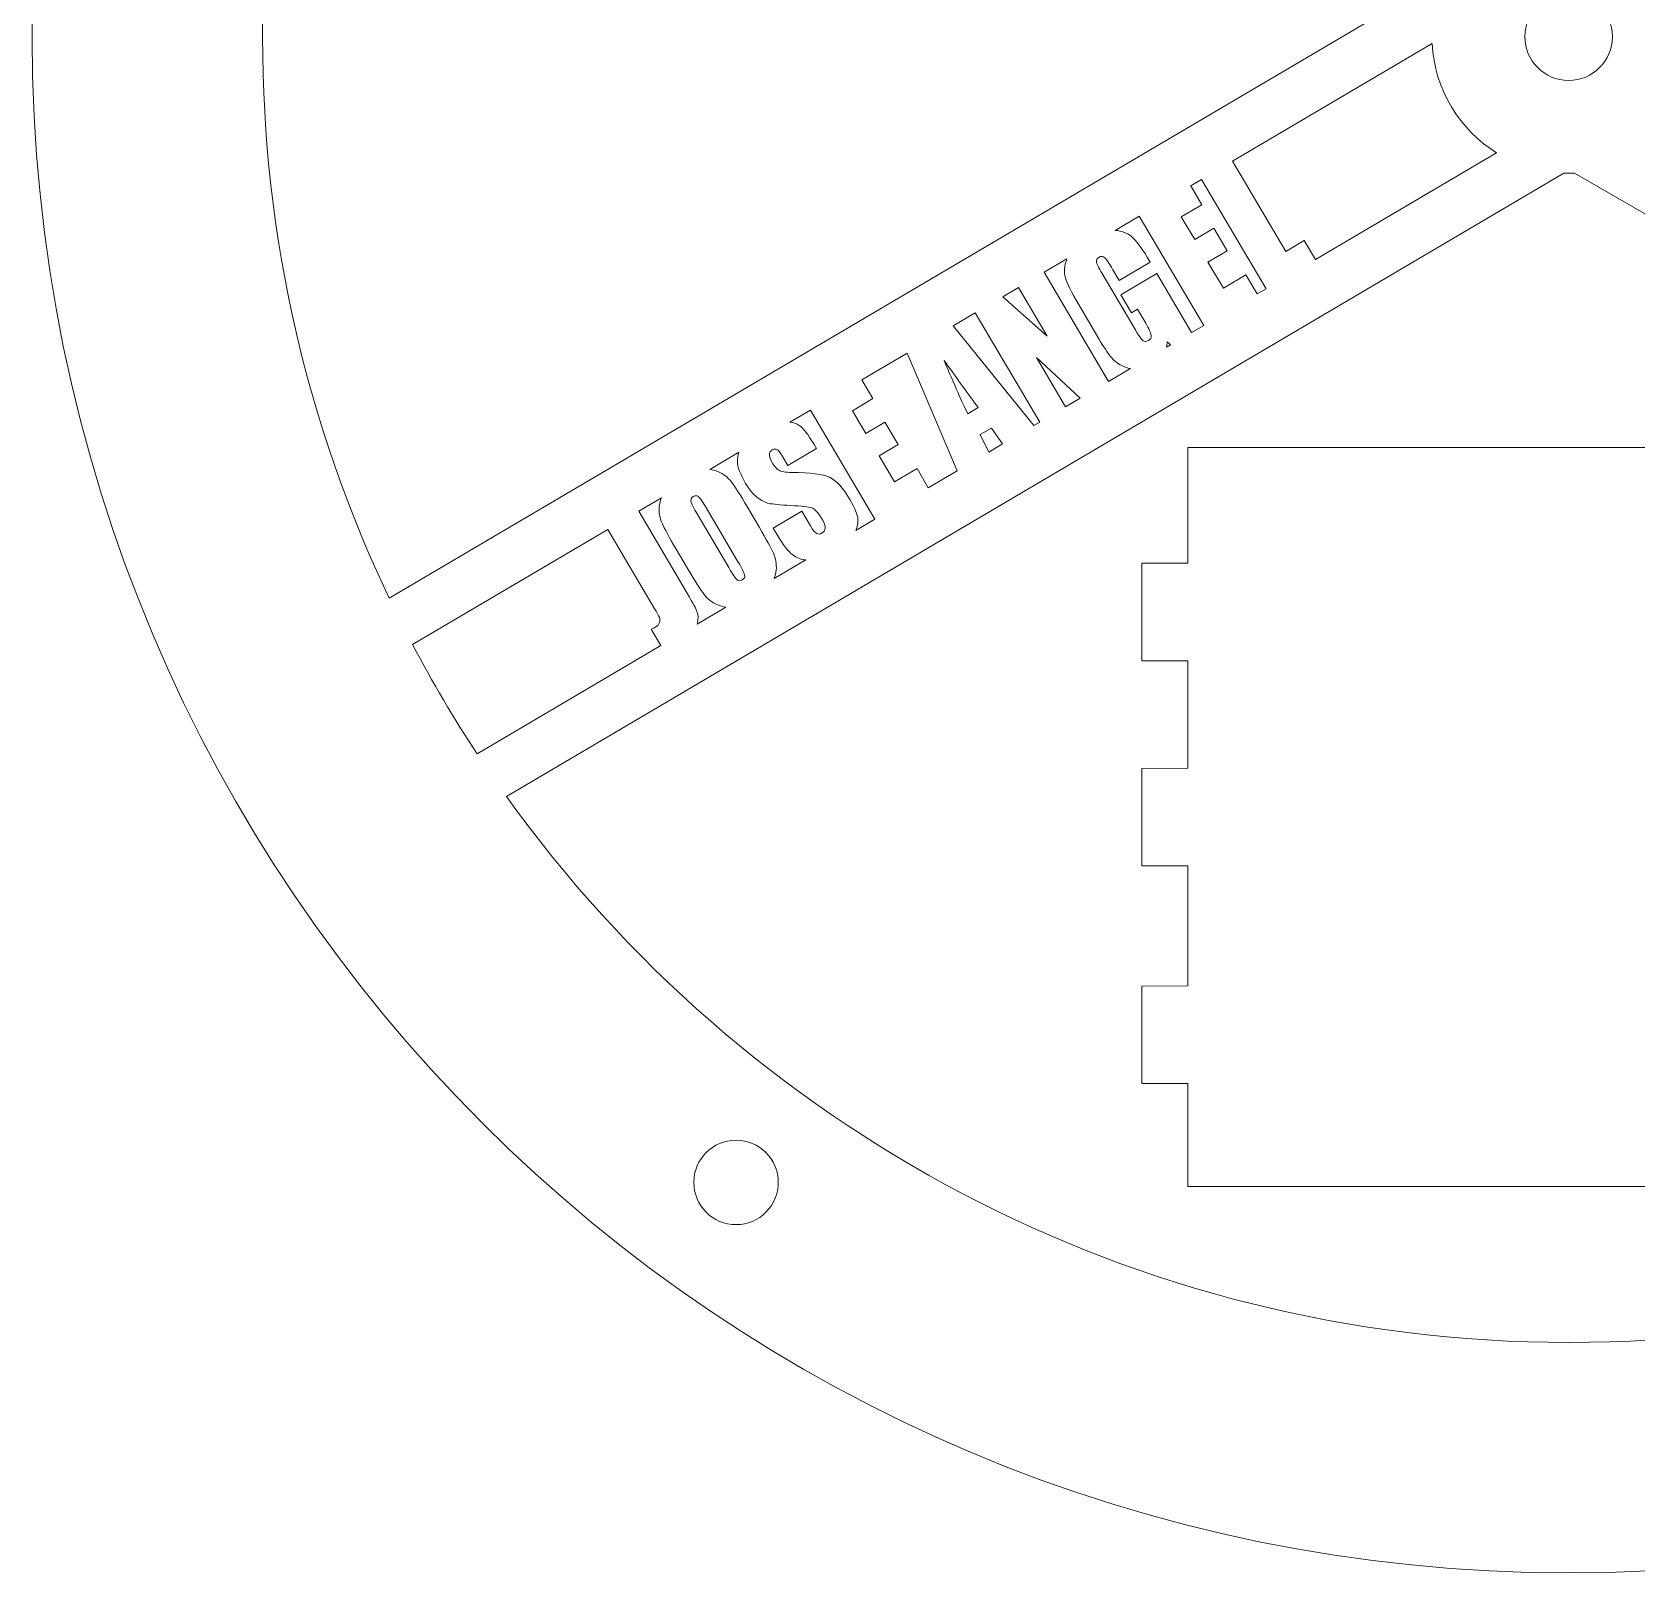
# Model space of a CAD drawing. Header units: millimetres. Extents: x -535 to 505, y -208 to 234.
# Drawn here: x -534.5 to -430.1, y -206.8 to -106.5 of the extents above; entities that cross this region are included whole.
import ezdxf

# ---------------------------------------------------------------- set-up
doc = ezdxf.new("R2010")
doc.units = ezdxf.units.MM
doc.header["$MEASUREMENT"] = 0
doc.layers.add('Capa 1', color=7, linetype='Continuous')

msp = doc.modelspace()

# ---------------------------------------------------------------- linework, layer by layer
at = {"layer": 'Capa 1', "color": 250, "lineweight": 20}
for points, knots in [([(-434.5034, -6.7857), (-379.2749, -6.7857), (-334.5034, -51.5572), (-334.5034, -106.7857), (-334.5034, -106.7857), (-334.5034, -162.0142), (-379.2749, -206.7857), (-434.5034, -206.7857), (-434.5034, -206.7857), (-489.7319, -206.7857), (-534.5034, -162.0142), (-534.5034, -106.7857), (-534.5034, -106.7857), (-534.5034, -51.5572), (-489.7319, -6.7857), (-434.5034, -6.7857)], [0, 0, 0, 0, 0.2, 0.2, 0.2, 0.2, 0.4, 0.4, 0.4, 0.4, 0.6, 0.6, 0.6, 0.6, 1, 1, 1, 1]), ([(-511.263, -143.3336), (-516.5457, -132.2629), (-519.5034, -119.8699), (-519.5034, -106.7857), (-519.5034, -106.7857), (-519.5034, -62.3694), (-485.4339, -25.9166), (-442.0034, -22.1188), (-442.0034, -22.1188), (-442.0034, -22.1188), (-442.0034, -102.0061), (-442.0034, -102.0061), (-442.0034, -102.0061), (-442.1576, -102.2475), (-442.3004, -102.497), (-442.4311, -102.7535), (-442.4311, -102.7535), (-442.4311, -102.7535), (-511.263, -143.3336), (-511.263, -143.3336)], [0, 0, 0, 0, 0.16666667, 0.16666667, 0.16666667, 0.16666667, 0.33333333, 0.33333333, 0.33333333, 0.33333333, 0.5, 0.5, 0.5, 0.5, 0.66666667, 0.66666667, 0.66666667, 0.66666667, 1, 1, 1, 1]), ([(-434.5034, -103.9356), (-432.9294, -103.9356), (-431.6534, -105.2116), (-431.6534, -106.7856), (-431.6534, -106.7856), (-431.6534, -108.3596), (-432.9294, -109.6356), (-434.5034, -109.6356), (-434.5034, -109.6356), (-436.0774, -109.6356), (-437.3534, -108.3596), (-437.3534, -106.7856), (-437.3534, -106.7856), (-437.3534, -105.2116), (-436.0774, -103.9356), (-434.5034, -103.9356)], [0, 0, 0, 0, 0.2, 0.2, 0.2, 0.2, 0.4, 0.4, 0.4, 0.4, 0.6, 0.6, 0.6, 0.6, 1, 1, 1, 1]), ([(-439.1934, -114.3417), (-441.598, -112.846), (-443.2366, -110.2349), (-443.3849, -107.2314), (-443.3849, -107.2314), (-443.3849, -107.2314), (-456.379, -114.8922), (-456.379, -114.8922), (-456.379, -114.8922), (-456.379, -114.8922), (-452.9189, -120.7612), (-452.9189, -120.7612), (-452.9189, -120.7612), (-452.9189, -120.7612), (-451.7082, -120.0475), (-451.7082, -120.0475), (-451.7082, -120.0475), (-451.7082, -120.0475), (-450.9765, -121.2885), (-450.9765, -121.2885), (-450.9765, -121.2885), (-450.9765, -121.2885), (-439.1934, -114.3417), (-439.1934, -114.3417)], [0, 0, 0, 0, 0.14285714, 0.14285714, 0.14285714, 0.14285714, 0.28571429, 0.28571429, 0.28571429, 0.28571429, 0.42857143, 0.42857143, 0.42857143, 0.42857143, 0.57142857, 0.57142857, 0.57142857, 0.57142857, 0.71428571, 0.71428571, 0.71428571, 0.71428571, 1, 1, 1, 1]), ([(-364.9258, -155.6164), (-380.3046, -177.4899), (-405.7333, -191.7857), (-434.5034, -191.7857), (-434.5034, -191.7857), (-462.9957, -191.7857), (-488.2111, -177.7649), (-503.6336, -156.2485), (-503.6336, -156.2485), (-503.6336, -156.2485), (-434.8092, -115.6726), (-434.8092, -115.6726), (-434.8092, -115.6726), (-434.7076, -115.6761), (-434.6057, -115.6784), (-434.5033, -115.6784), (-434.5033, -115.6784), (-434.3734, -115.6784), (-434.2444, -115.675), (-434.1159, -115.6695), (-434.1159, -115.6695), (-434.1159, -115.6695), (-364.9258, -155.6164), (-364.9258, -155.6164)], [0, 0, 0, 0, 0.14285714, 0.14285714, 0.14285714, 0.14285714, 0.28571429, 0.28571429, 0.28571429, 0.28571429, 0.42857143, 0.42857143, 0.42857143, 0.42857143, 0.57142857, 0.57142857, 0.57142857, 0.57142857, 0.71428571, 0.71428571, 0.71428571, 0.71428571, 1, 1, 1, 1]), ([(-458.3902, -116.0779), (-458.3902, -116.0779), (-459.0981, -116.4952), (-459.0981, -116.4952), (-459.0981, -116.4952), (-459.0981, -116.4952), (-458.3721, -117.7267), (-458.3721, -117.7267), (-458.3721, -117.7267), (-458.3721, -117.7267), (-459.7096, -118.5153), (-459.7096, -118.5153), (-459.7096, -118.5153), (-459.7096, -118.5153), (-458.8405, -119.9896), (-458.8405, -119.9896), (-458.8405, -119.9896), (-458.8405, -119.9896), (-457.5908, -119.2528), (-457.5908, -119.2528), (-457.5908, -119.2528), (-457.5908, -119.2528), (-456.7274, -120.7172), (-456.7274, -120.7172), (-456.7274, -120.7172), (-456.7274, -120.7172), (-457.9771, -121.454), (-457.9771, -121.454), (-457.9771, -121.454), (-457.9771, -121.454), (-456.9755, -123.1528), (-456.9755, -123.1528), (-456.9755, -123.1528), (-456.9755, -123.1528), (-455.5013, -122.2837), (-455.5013, -122.2837), (-455.5013, -122.2837), (-455.5013, -122.2837), (-454.7696, -123.5248), (-454.7696, -123.5248), (-454.7696, -123.5248), (-454.7696, -123.5248), (-454.1984, -123.188), (-454.1984, -123.188), (-454.1984, -123.188), (-454.1984, -123.188), (-458.3902, -116.0779), (-458.3902, -116.0779)], [0, 0, 0, 0, 0.07692308, 0.07692308, 0.07692308, 0.07692308, 0.15384615, 0.15384615, 0.15384615, 0.15384615, 0.23076923, 0.23076923, 0.23076923, 0.23076923, 0.30769231, 0.30769231, 0.30769231, 0.30769231, 0.38461538, 0.38461538, 0.38461538, 0.38461538, 0.46153846, 0.46153846, 0.46153846, 0.46153846, 0.53846154, 0.53846154, 0.53846154, 0.53846154, 0.61538462, 0.61538462, 0.61538462, 0.61538462, 0.69230769, 0.69230769, 0.69230769, 0.69230769, 0.76923077, 0.76923077, 0.76923077, 0.76923077, 0.84615385, 0.84615385, 0.84615385, 0.84615385, 1, 1, 1, 1]), ([(-462.4469, -118.4695), (-462.4469, -118.4695), (-464.0103, -119.3912), (-464.0103, -119.3912), (-464.0103, -119.3912), (-463.5803, -119.433), (-463.2301, -119.5658), (-462.961, -119.7919), (-462.961, -119.7919), (-462.6471, -120.0563), (-462.3046, -120.5035), (-461.9305, -121.138), (-461.9305, -121.138), (-461.9305, -121.138), (-461.7338, -121.4716), (-461.7338, -121.4716), (-461.7338, -121.4716), (-461.7338, -121.4716), (-463.7451, -122.6574), (-463.7451, -122.6574), (-463.7451, -122.6574), (-463.7451, -122.6574), (-464.1586, -121.956), (-464.1586, -121.956), (-464.1586, -121.956), (-464.4194, -121.5135), (-464.6005, -121.2474), (-464.7031, -121.1588), (-464.7031, -121.1588), (-464.8068, -121.0686), (-464.9289, -121.066), (-465.0688, -121.1485), (-465.0688, -121.1485), (-465.1892, -121.2195), (-465.2443, -121.3156), (-465.2317, -121.4375), (-465.2317, -121.4375), (-465.22, -121.5578), (-465.0963, -121.816), (-464.8641, -122.2098), (-464.8641, -122.2098), (-464.8641, -122.2098), (-462.6807, -125.9133), (-462.6807, -125.9133), (-462.6807, -125.9133), (-462.4773, -126.2583), (-462.3209, -126.4752), (-462.2126, -126.5584), (-462.2126, -126.5584), (-462.1045, -126.6414), (-461.9856, -126.646), (-461.8554, -126.5693), (-461.8554, -126.5693), (-461.7123, -126.4849), (-461.6527, -126.3664), (-461.6736, -126.212), (-461.6736, -126.212), (-461.696, -126.0586), (-461.8129, -125.8008), (-462.0249, -125.4411), (-462.0249, -125.4411), (-462.0249, -125.4411), (-462.564, -124.5267), (-462.564, -124.5267), (-462.564, -124.5267), (-462.564, -124.5267), (-462.9545, -124.7569), (-462.9545, -124.7569), (-462.9545, -124.7569), (-462.9545, -124.7569), (-463.6453, -123.5853), (-463.6453, -123.5853), (-463.6453, -123.5853), (-463.6453, -123.5853), (-461.3021, -122.2039), (-461.3021, -122.2039), (-461.3021, -122.2039), (-461.3021, -122.2039), (-459.0393, -126.042), (-459.0393, -126.042), (-459.0393, -126.042), (-459.0393, -126.042), (-458.255, -125.5796), (-458.255, -125.5796), (-458.255, -125.5796), (-458.255, -125.5796), (-462.4469, -118.4695), (-462.4469, -118.4695)], [0, 0, 0, 0, 0.04347826, 0.04347826, 0.04347826, 0.04347826, 0.08695652, 0.08695652, 0.08695652, 0.08695652, 0.13043478, 0.13043478, 0.13043478, 0.13043478, 0.17391304, 0.17391304, 0.17391304, 0.17391304, 0.2173913, 0.2173913, 0.2173913, 0.2173913, 0.26086957, 0.26086957, 0.26086957, 0.26086957, 0.30434783, 0.30434783, 0.30434783, 0.30434783, 0.34782609, 0.34782609, 0.34782609, 0.34782609, 0.39130435, 0.39130435, 0.39130435, 0.39130435, 0.43478261, 0.43478261, 0.43478261, 0.43478261, 0.47826087, 0.47826087, 0.47826087, 0.47826087, 0.52173913, 0.52173913, 0.52173913, 0.52173913, 0.56521739, 0.56521739, 0.56521739, 0.56521739, 0.60869565, 0.60869565, 0.60869565, 0.60869565, 0.65217391, 0.65217391, 0.65217391, 0.65217391, 0.69565217, 0.69565217, 0.69565217, 0.69565217, 0.73913043, 0.73913043, 0.73913043, 0.73913043, 0.7826087, 0.7826087, 0.7826087, 0.7826087, 0.82608696, 0.82608696, 0.82608696, 0.82608696, 0.86956522, 0.86956522, 0.86956522, 0.86956522, 0.91304348, 0.91304348, 0.91304348, 0.91304348, 1, 1, 1, 1]), ([(-467.1525, -121.2438), (-467.1525, -121.2438), (-468.6351, -122.1178), (-468.6351, -122.1178), (-468.6351, -122.1178), (-468.6351, -122.1178), (-464.4433, -129.2279), (-464.4433, -129.2279), (-464.4433, -129.2279), (-464.4433, -129.2279), (-463.0114, -128.3838), (-463.0114, -128.3838), (-463.0114, -128.3838), (-463.2179, -128.3502), (-463.4078, -128.2887), (-463.5811, -128.1984), (-463.5811, -128.1984), (-463.876, -128.0477), (-464.1201, -127.8495), (-464.3155, -127.6073), (-464.3155, -127.6073), (-464.5094, -127.3641), (-464.7639, -126.977), (-465.0766, -126.4465), (-465.0766, -126.4465), (-465.0766, -126.4465), (-466.4293, -124.1521), (-466.4293, -124.1521), (-466.4293, -124.1521), (-466.8638, -123.415), (-467.1404, -122.8567), (-467.2573, -122.476), (-467.2573, -122.476), (-467.3682, -122.117), (-467.3329, -121.7067), (-467.1525, -121.2438)], [0, 0, 0, 0, 0.1, 0.1, 0.1, 0.1, 0.2, 0.2, 0.2, 0.2, 0.3, 0.3, 0.3, 0.3, 0.4, 0.4, 0.4, 0.4, 0.5, 0.5, 0.5, 0.5, 0.6, 0.6, 0.6, 0.6, 0.7, 0.7, 0.7, 0.7, 0.8, 0.8, 0.8, 0.8, 1, 1, 1, 1]), ([(-470.3144, -123.1078), (-470.3144, -123.1078), (-471.3367, -123.7106), (-471.3367, -123.7106), (-471.3367, -123.7106), (-471.3367, -123.7106), (-468.4477, -126.274), (-468.4477, -126.274), (-468.4477, -126.274), (-468.4477, -126.274), (-470.3144, -123.1078), (-470.3144, -123.1078)], [0, 0, 0, 0, 0.25, 0.25, 0.25, 0.25, 0.5, 0.5, 0.5, 0.5, 1, 1, 1, 1]), ([(-473.1164, -124.7598), (-473.1164, -124.7598), (-474.5639, -125.6132), (-474.5639, -125.6132), (-474.5639, -125.6132), (-474.5639, -125.6132), (-469.3144, -132.0997), (-469.3144, -132.0997), (-469.3144, -132.0997), (-469.3144, -132.0997), (-468.9246, -131.8699), (-468.9246, -131.8699), (-468.9246, -131.8699), (-468.9246, -131.8699), (-473.1164, -124.7598), (-473.1164, -124.7598)], [0, 0, 0, 0, 0.2, 0.2, 0.2, 0.2, 0.4, 0.4, 0.4, 0.4, 0.6, 0.6, 0.6, 0.6, 1, 1, 1, 1]), ([(-477.5558, -127.377), (-477.5558, -127.377), (-480.504, -129.1152), (-480.504, -129.1152), (-480.504, -129.1152), (-480.504, -129.1152), (-479.778, -130.3467), (-479.778, -130.3467), (-479.778, -130.3467), (-479.778, -130.3467), (-481.1155, -131.1353), (-481.1155, -131.1353), (-481.1155, -131.1353), (-481.1155, -131.1353), (-480.2464, -132.6095), (-480.2464, -132.6095), (-480.2464, -132.6095), (-480.2464, -132.6095), (-478.9967, -131.8728), (-478.9967, -131.8728), (-478.9967, -131.8728), (-478.9967, -131.8728), (-478.1333, -133.3372), (-478.1333, -133.3372), (-478.1333, -133.3372), (-478.1333, -133.3372), (-479.383, -134.074), (-479.383, -134.074), (-479.383, -134.074), (-479.383, -134.074), (-478.3815, -135.7728), (-478.3815, -135.7728), (-478.3815, -135.7728), (-478.3815, -135.7728), (-476.9072, -134.9037), (-476.9072, -134.9037), (-476.9072, -134.9037), (-476.9072, -134.9037), (-476.1755, -136.1447), (-476.1755, -136.1447), (-476.1755, -136.1447), (-476.1755, -136.1447), (-474.3018, -135.0401), (-474.3018, -135.0401), (-474.3018, -135.0401), (-474.3018, -135.0401), (-477.5558, -127.377), (-477.5558, -127.377)], [0, 0, 0, 0, 0.07692308, 0.07692308, 0.07692308, 0.07692308, 0.15384615, 0.15384615, 0.15384615, 0.15384615, 0.23076923, 0.23076923, 0.23076923, 0.23076923, 0.30769231, 0.30769231, 0.30769231, 0.30769231, 0.38461538, 0.38461538, 0.38461538, 0.38461538, 0.46153846, 0.46153846, 0.46153846, 0.46153846, 0.53846154, 0.53846154, 0.53846154, 0.53846154, 0.61538462, 0.61538462, 0.61538462, 0.61538462, 0.69230769, 0.69230769, 0.69230769, 0.69230769, 0.76923077, 0.76923077, 0.76923077, 0.76923077, 0.84615385, 0.84615385, 0.84615385, 0.84615385, 1, 1, 1, 1]), ([(-460.6647, -127.0003), (-460.6647, -127.0003), (-460.4048, -126.847), (-460.4048, -126.847), (-460.4048, -126.847), (-460.4048, -126.847), (-460.6376, -126.6451), (-460.6376, -126.6451), (-460.6376, -126.6451), (-460.6359, -126.7693), (-460.645, -126.8877), (-460.6647, -127.0003)], [0, 0, 0, 0, 0.25, 0.25, 0.25, 0.25, 0.5, 0.5, 0.5, 0.5, 1, 1, 1, 1]), ([(-472.9296, -130.9272), (-473.5418, -130.1084), (-474.2816, -129.0842), (-475.1516, -127.8538), (-475.1516, -127.8538), (-474.4753, -129.4549), (-473.9616, -130.6124), (-473.6115, -131.3292), (-473.6115, -131.3292), (-473.6115, -131.3292), (-472.9296, -130.9272), (-472.9296, -130.9272)], [0, 0, 0, 0, 0.25, 0.25, 0.25, 0.25, 0.5, 0.5, 0.5, 0.5, 1, 1, 1, 1]), ([(-467.2453, -130.8799), (-467.2453, -130.8799), (-466.2904, -130.3169), (-466.2904, -130.3169), (-466.2904, -130.3169), (-466.2904, -130.3169), (-469.1378, -127.6699), (-469.1378, -127.6699), (-469.1378, -127.6699), (-469.1378, -127.6699), (-467.2453, -130.8799), (-467.2453, -130.8799)], [0, 0, 0, 0, 0.25, 0.25, 0.25, 0.25, 0.5, 0.5, 0.5, 0.5, 1, 1, 1, 1]), ([(-483.8528, -131.0895), (-483.8528, -131.0895), (-485.1926, -131.8794), (-485.1926, -131.8794), (-485.1926, -131.8794), (-484.9532, -131.9056), (-484.7508, -131.9759), (-484.5847, -132.0907), (-484.5847, -132.0907), (-484.3153, -132.2761), (-483.999, -132.6752), (-483.6374, -133.2886), (-483.6374, -133.2886), (-483.6374, -133.2886), (-483.457, -133.5945), (-483.457, -133.5945), (-483.457, -133.5945), (-483.457, -133.5945), (-485.3218, -134.6939), (-485.3218, -134.6939), (-485.3218, -134.6939), (-485.3218, -134.6939), (-485.6585, -134.1227), (-485.6585, -134.1227), (-485.6585, -134.1227), (-485.8158, -133.8559), (-485.9409, -133.6994), (-486.0313, -133.654), (-486.0313, -133.654), (-486.1217, -133.6086), (-486.2209, -133.6189), (-486.3315, -133.6841), (-486.3315, -133.6841), (-486.452, -133.7551), (-486.5143, -133.8577), (-486.5177, -133.9934), (-486.5177, -133.9934), (-486.5218, -134.1275), (-486.4655, -134.2937), (-486.3475, -134.4939), (-486.3475, -134.4939), (-486.1959, -134.7509), (-486.046, -134.9235), (-485.8992, -135.0124), (-485.8992, -135.0124), (-485.7551, -135.1007), (-485.4733, -135.1473), (-485.0532, -135.1495), (-485.0532, -135.1495), (-483.8494, -135.1568), (-483.0299, -135.2637), (-482.5984, -135.4674), (-482.5984, -135.4674), (-482.1652, -135.6704), (-481.7264, -136.1506), (-481.2812, -136.9057), (-481.2812, -136.9057), (-480.957, -137.4556), (-480.7831, -137.8992), (-480.7573, -138.237), (-480.7573, -138.237), (-480.7412, -138.4543), (-480.785, -138.6832), (-480.89, -138.9242), (-480.89, -138.9242), (-480.89, -138.9242), (-479.661, -138.1996), (-479.661, -138.1996), (-479.661, -138.1996), (-479.661, -138.1996), (-483.8528, -131.0895), (-483.8528, -131.0895)], [0, 0, 0, 0, 0.05263158, 0.05263158, 0.05263158, 0.05263158, 0.10526316, 0.10526316, 0.10526316, 0.10526316, 0.15789474, 0.15789474, 0.15789474, 0.15789474, 0.21052632, 0.21052632, 0.21052632, 0.21052632, 0.26315789, 0.26315789, 0.26315789, 0.26315789, 0.31578947, 0.31578947, 0.31578947, 0.31578947, 0.36842105, 0.36842105, 0.36842105, 0.36842105, 0.42105263, 0.42105263, 0.42105263, 0.42105263, 0.47368421, 0.47368421, 0.47368421, 0.47368421, 0.52631579, 0.52631579, 0.52631579, 0.52631579, 0.57894737, 0.57894737, 0.57894737, 0.57894737, 0.63157895, 0.63157895, 0.63157895, 0.63157895, 0.68421053, 0.68421053, 0.68421053, 0.68421053, 0.73684211, 0.73684211, 0.73684211, 0.73684211, 0.78947368, 0.78947368, 0.78947368, 0.78947368, 0.84210526, 0.84210526, 0.84210526, 0.84210526, 0.89473684, 0.89473684, 0.89473684, 0.89473684, 1, 1, 1, 1]), ([(-472.24, -133.8245), (-472.24, -133.8245), (-471.3452, -133.297), (-471.3452, -133.297), (-471.3452, -133.297), (-471.3452, -133.297), (-472.0701, -132.2624), (-472.0701, -132.2624), (-472.0701, -132.2624), (-472.0701, -132.2624), (-472.7943, -132.6893), (-472.7943, -132.6893), (-472.7943, -132.6893), (-472.7943, -132.6893), (-472.24, -133.8245), (-472.24, -133.8245)], [0, 0, 0, 0, 0.2, 0.2, 0.2, 0.2, 0.4, 0.4, 0.4, 0.4, 0.6, 0.6, 0.6, 0.6, 1, 1, 1, 1]), ([(-488.4989, -133.8286), (-488.4989, -133.8286), (-490.405, -134.9524), (-490.405, -134.9524), (-490.405, -134.9524), (-490.2207, -134.9765), (-490.0421, -135.0253), (-489.8698, -135.0991), (-489.8698, -135.0991), (-489.5104, -135.2513), (-489.218, -135.4758), (-488.9918, -135.77), (-488.9918, -135.77), (-488.7664, -136.0668), (-488.4187, -136.6119), (-487.9506, -137.4059), (-487.9506, -137.4059), (-487.9506, -137.4059), (-487.1716, -138.7272), (-487.1716, -138.7272), (-487.1716, -138.7272), (-486.714, -139.5034), (-486.4086, -140.0623), (-486.2561, -140.4065), (-486.2561, -140.4065), (-486.101, -140.7515), (-486.0413, -141.1132), (-486.0759, -141.4932), (-486.0759, -141.4932), (-486.0937, -141.6885), (-486.1393, -141.8782), (-486.2122, -142.0619), (-486.2122, -142.0619), (-486.2122, -142.0619), (-484.1544, -140.8487), (-484.1544, -140.8487), (-484.1544, -140.8487), (-484.4928, -140.8144), (-484.7757, -140.705), (-485.0042, -140.5215), (-485.0042, -140.5215), (-485.3075, -140.2749), (-485.6299, -139.862), (-485.9705, -139.2843), (-485.9705, -139.2843), (-485.9705, -139.2843), (-486.2688, -138.7783), (-486.2688, -138.7783), (-486.2688, -138.7783), (-486.2688, -138.7783), (-484.404, -137.6789), (-484.404, -137.6789), (-484.404, -137.6789), (-484.404, -137.6789), (-483.8505, -138.6178), (-483.8505, -138.6178), (-483.8505, -138.6178), (-483.6798, -138.9074), (-483.5443, -139.0776), (-483.4433, -139.1298), (-483.4433, -139.1298), (-483.3423, -139.1821), (-483.2256, -139.1682), (-483.0922, -139.0895), (-483.0922, -139.0895), (-482.9587, -139.0108), (-482.8902, -138.9002), (-482.8875, -138.756), (-482.8875, -138.756), (-482.8837, -138.6135), (-482.9433, -138.4382), (-483.0642, -138.2331), (-483.0642, -138.2331), (-483.3318, -137.7792), (-483.5692, -137.5178), (-483.7744, -137.4524), (-483.7744, -137.4524), (-483.9855, -137.3882), (-484.436, -137.3381), (-485.1277, -137.303), (-485.1277, -137.303), (-485.8204, -137.2662), (-486.2911, -137.2192), (-486.5421, -137.1654), (-486.5421, -137.1654), (-486.7914, -137.1106), (-487.0484, -136.9836), (-487.3095, -136.7824), (-487.3095, -136.7824), (-487.5707, -136.5811), (-487.823, -136.276), (-488.0647, -135.8659), (-488.0647, -135.8659), (-488.413, -135.2752), (-488.5933, -134.7982), (-488.6031, -134.4357), (-488.6031, -134.4357), (-488.6087, -134.2314), (-488.574, -134.0293), (-488.4989, -133.8286)], [0, 0, 0, 0, 0.03846154, 0.03846154, 0.03846154, 0.03846154, 0.07692308, 0.07692308, 0.07692308, 0.07692308, 0.11538462, 0.11538462, 0.11538462, 0.11538462, 0.15384615, 0.15384615, 0.15384615, 0.15384615, 0.19230769, 0.19230769, 0.19230769, 0.19230769, 0.23076923, 0.23076923, 0.23076923, 0.23076923, 0.26923077, 0.26923077, 0.26923077, 0.26923077, 0.30769231, 0.30769231, 0.30769231, 0.30769231, 0.34615385, 0.34615385, 0.34615385, 0.34615385, 0.38461538, 0.38461538, 0.38461538, 0.38461538, 0.42307692, 0.42307692, 0.42307692, 0.42307692, 0.46153846, 0.46153846, 0.46153846, 0.46153846, 0.5, 0.5, 0.5, 0.5, 0.53846154, 0.53846154, 0.53846154, 0.53846154, 0.57692308, 0.57692308, 0.57692308, 0.57692308, 0.61538462, 0.61538462, 0.61538462, 0.61538462, 0.65384615, 0.65384615, 0.65384615, 0.65384615, 0.69230769, 0.69230769, 0.69230769, 0.69230769, 0.73076923, 0.73076923, 0.73076923, 0.73076923, 0.76923077, 0.76923077, 0.76923077, 0.76923077, 0.80769231, 0.80769231, 0.80769231, 0.80769231, 0.84615385, 0.84615385, 0.84615385, 0.84615385, 0.88461538, 0.88461538, 0.88461538, 0.88461538, 0.92307692, 0.92307692, 0.92307692, 0.92307692, 1, 1, 1, 1]), ([(-493.5475, -136.8051), (-493.5475, -136.8051), (-495.0172, -137.6715), (-495.0172, -137.6715), (-495.0172, -137.6715), (-495.0172, -137.6715), (-492.1576, -142.5219), (-492.1576, -142.5219), (-492.1576, -142.5219), (-491.7019, -143.2948), (-491.4174, -143.7959), (-491.3032, -144.0268), (-491.3032, -144.0268), (-491.189, -144.2577), (-491.1452, -144.4994), (-491.1682, -144.7542), (-491.1682, -144.7542), (-491.1774, -144.8455), (-491.1966, -144.9333), (-491.2257, -145.0177), (-491.2257, -145.0177), (-491.2257, -145.0177), (-489.355, -143.9148), (-489.355, -143.9148), (-489.355, -143.9148), (-489.5393, -143.8906), (-489.7177, -143.8419), (-489.89, -143.7682), (-489.89, -143.7682), (-490.2494, -143.616), (-490.5419, -143.3915), (-490.7679, -143.0973), (-490.7679, -143.0973), (-490.9935, -142.8004), (-491.341, -142.2554), (-491.8092, -141.4613), (-491.8092, -141.4613), (-491.8092, -141.4613), (-492.5881, -140.14), (-492.5881, -140.14), (-492.5881, -140.14), (-493.0458, -139.3638), (-493.3511, -138.8049), (-493.5037, -138.4607), (-493.5037, -138.4607), (-493.6587, -138.1158), (-493.7185, -137.7541), (-493.6838, -137.374), (-493.6838, -137.374), (-493.666, -137.1786), (-493.6205, -136.989), (-493.5475, -136.8051)], [0, 0, 0, 0, 0.07142857, 0.07142857, 0.07142857, 0.07142857, 0.14285714, 0.14285714, 0.14285714, 0.14285714, 0.21428571, 0.21428571, 0.21428571, 0.21428571, 0.28571429, 0.28571429, 0.28571429, 0.28571429, 0.35714286, 0.35714286, 0.35714286, 0.35714286, 0.42857143, 0.42857143, 0.42857143, 0.42857143, 0.5, 0.5, 0.5, 0.5, 0.57142857, 0.57142857, 0.57142857, 0.57142857, 0.64285714, 0.64285714, 0.64285714, 0.64285714, 0.71428571, 0.71428571, 0.71428571, 0.71428571, 0.78571429, 0.78571429, 0.78571429, 0.78571429, 0.85714286, 0.85714286, 0.85714286, 0.85714286, 1, 1, 1, 1]), ([(-490.6785, -137.3761), (-490.8895, -137.0182), (-491.0443, -136.8002), (-491.1429, -136.7224), (-491.1429, -136.7224), (-491.2404, -136.6462), (-491.3499, -136.6427), (-491.4703, -136.7136), (-491.4703, -136.7136), (-491.5728, -136.7741), (-491.6269, -136.8608), (-491.6343, -136.9748), (-491.6343, -136.9748), (-491.641, -137.0862), (-491.5277, -137.3417), (-491.2936, -137.7388), (-491.2936, -137.7388), (-491.2936, -137.7388), (-489.1686, -141.3431), (-489.1686, -141.3431), (-489.1686, -141.3431), (-488.9048, -141.7905), (-488.7238, -142.0566), (-488.6266, -142.1396), (-488.6266, -142.1396), (-488.5285, -142.2243), (-488.4147, -142.2274), (-488.2846, -142.1507), (-488.2846, -142.1507), (-488.1511, -142.072), (-488.1004, -141.961), (-488.134, -141.8185), (-488.134, -141.8185), (-488.1675, -141.676), (-488.3195, -141.3775), (-488.5872, -140.9234), (-488.5872, -140.9234), (-488.5872, -140.9234), (-490.6785, -137.3761), (-490.6785, -137.3761)], [0, 0, 0, 0, 0.09090909, 0.09090909, 0.09090909, 0.09090909, 0.18181818, 0.18181818, 0.18181818, 0.18181818, 0.27272727, 0.27272727, 0.27272727, 0.27272727, 0.36363636, 0.36363636, 0.36363636, 0.36363636, 0.45454545, 0.45454545, 0.45454545, 0.45454545, 0.54545455, 0.54545455, 0.54545455, 0.54545455, 0.63636364, 0.63636364, 0.63636364, 0.63636364, 0.72727273, 0.72727273, 0.72727273, 0.72727273, 0.81818182, 0.81818182, 0.81818182, 0.81818182, 1, 1, 1, 1]), ([(-505.546, -153.4603), (-507.0561, -151.1665), (-508.4575, -148.7953), (-509.7444, -146.354), (-509.7444, -146.354), (-509.7444, -146.354), (-497.0284, -138.8572), (-497.0284, -138.8572), (-497.0284, -138.8572), (-497.0284, -138.8572), (-494.0095, -143.9778), (-494.0095, -143.9778), (-494.0095, -143.9778), (-493.8368, -144.2707), (-493.7273, -144.4714), (-493.6809, -144.5799), (-493.6809, -144.5799), (-493.6318, -144.6892), (-493.6281, -144.8033), (-493.6682, -144.9212), (-493.6682, -144.9212), (-493.7084, -145.0391), (-493.8005, -145.1395), (-493.9405, -145.222), (-493.9405, -145.222), (-493.9941, -145.2537), (-494.0832, -145.2996), (-494.2078, -145.3599), (-494.2078, -145.3599), (-494.2078, -145.3599), (-493.5883, -146.4106), (-493.5883, -146.4106), (-493.5883, -146.4106), (-493.5883, -146.4106), (-505.546, -153.4603), (-505.546, -153.4603)], [0, 0, 0, 0, 0.1, 0.1, 0.1, 0.1, 0.2, 0.2, 0.2, 0.2, 0.3, 0.3, 0.3, 0.3, 0.4, 0.4, 0.4, 0.4, 0.5, 0.5, 0.5, 0.5, 0.6, 0.6, 0.6, 0.6, 0.7, 0.7, 0.7, 0.7, 0.8, 0.8, 0.8, 0.8, 1, 1, 1, 1]), ([(-488.6895, -178.6164), (-487.1707, -178.6164), (-485.9395, -179.8476), (-485.9395, -181.3664), (-485.9395, -181.3664), (-485.9395, -182.8852), (-487.1707, -184.1164), (-488.6895, -184.1164), (-488.6895, -184.1164), (-490.2083, -184.1164), (-491.4395, -182.8852), (-491.4395, -181.3664), (-491.4395, -181.3664), (-491.4395, -179.8476), (-490.2083, -178.6164), (-488.6895, -178.6164)], [0, 0, 0, 0, 0.2, 0.2, 0.2, 0.2, 0.4, 0.4, 0.4, 0.4, 0.6, 0.6, 0.6, 0.6, 1, 1, 1, 1])]:
    msp.add_open_spline(points, degree=3, knots=knots, dxfattribs=at)
at = {"layer": 'Capa 1', "color": 250, "lineweight": 9}
msp.add_open_spline([(-459.2846, -147.404), (-459.2846, -147.404), (-459.283, -154.4034), (-459.283, -154.4034), (-459.283, -154.4034), (-459.283, -154.4034), (-462.2853, -154.4143), (-462.2853, -154.4143), (-462.2853, -154.4143), (-462.2853, -154.4143), (-462.2853, -160.7647), (-462.2853, -160.7647), (-462.2853, -160.7647), (-462.2853, -160.7647), (-459.2845, -160.7537), (-459.2845, -160.7537), (-459.2845, -160.7537), (-459.2845, -160.7537), (-459.2845, -168.5704), (-459.2845, -168.5704), (-459.2845, -168.5704), (-459.2845, -168.5704), (-462.2853, -168.5814), (-462.2853, -168.5814), (-462.2853, -168.5814), (-462.2853, -168.5814), (-462.2853, -174.9318), (-462.2853, -174.9318), (-462.2853, -174.9318), (-462.2853, -174.9318), (-459.2846, -174.9208), (-459.2846, -174.9208), (-459.2846, -174.9208), (-459.2846, -174.9208), (-459.2845, -181.6368), (-459.2845, -181.6368), (-459.2845, -181.6368), (-459.2845, -181.6368), (-405.2845, -181.6368), (-405.2845, -181.6368), (-405.2845, -181.6368), (-405.2845, -181.6368), (-405.2845, -174.9318), (-405.2845, -174.9318), (-405.2845, -174.9318), (-405.2845, -174.9318), (-402.2838, -174.9208), (-402.2838, -174.9208), (-402.2838, -174.9208), (-402.2838, -174.9208), (-402.2837, -168.5704), (-402.2837, -168.5704), (-402.2837, -168.5704), (-402.2837, -168.5704), (-405.2845, -168.5814), (-405.2845, -168.5814), (-405.2845, -168.5814), (-405.2845, -168.5814), (-405.2845, -160.7647), (-405.2845, -160.7647), (-405.2845, -160.7647), (-405.2845, -160.7647), (-402.2837, -160.7537), (-402.2837, -160.7537), (-402.2837, -160.7537), (-402.2837, -160.7537), (-402.2837, -154.4034), (-402.2837, -154.4034), (-402.2837, -154.4034), (-402.2837, -154.4034), (-405.2845, -154.4143), (-405.2845, -154.4143), (-405.2845, -154.4143), (-405.2845, -154.4143), (-405.2845, -147.415), (-405.2845, -147.415), (-405.2845, -147.415), (-405.2845, -147.415), (-402.2838, -147.404), (-402.2838, -147.404), (-402.2838, -147.404), (-402.2838, -147.404), (-402.2837, -141.0536), (-402.2837, -141.0536), (-402.2837, -141.0536), (-402.2837, -141.0536), (-405.2845, -141.0646), (-405.2845, -141.0646), (-405.2845, -141.0646), (-405.2845, -141.0646), (-405.2845, -133.5313), (-405.2845, -133.5313), (-405.2845, -133.5313), (-405.2845, -133.5313), (-459.2845, -133.5313), (-459.2845, -133.5313), (-459.2845, -133.5313), (-459.2845, -133.5313), (-459.2845, -141.0536), (-459.2845, -141.0536), (-459.2845, -141.0536), (-459.2845, -141.0536), (-462.2853, -141.0646), (-462.2853, -141.0646), (-462.2853, -141.0646), (-462.2853, -141.0646), (-462.2853, -147.415), (-462.2853, -147.415), (-462.2853, -147.415), (-462.2853, -147.415), (-459.2846, -147.404), (-459.2846, -147.404)], degree=3, knots=[0, 0, 0, 0, 0.03448276, 0.03448276, 0.03448276, 0.03448276, 0.06896552, 0.06896552, 0.06896552, 0.06896552, 0.10344828, 0.10344828, 0.10344828, 0.10344828, 0.13793103, 0.13793103, 0.13793103, 0.13793103, 0.17241379, 0.17241379, 0.17241379, 0.17241379, 0.20689655, 0.20689655, 0.20689655, 0.20689655, 0.24137931, 0.24137931, 0.24137931, 0.24137931, 0.27586207, 0.27586207, 0.27586207, 0.27586207, 0.31034483, 0.31034483, 0.31034483, 0.31034483, 0.34482759, 0.34482759, 0.34482759, 0.34482759, 0.37931034, 0.37931034, 0.37931034, 0.37931034, 0.4137931, 0.4137931, 0.4137931, 0.4137931, 0.44827586, 0.44827586, 0.44827586, 0.44827586, 0.48275862, 0.48275862, 0.48275862, 0.48275862, 0.51724138, 0.51724138, 0.51724138, 0.51724138, 0.55172414, 0.55172414, 0.55172414, 0.55172414, 0.5862069, 0.5862069, 0.5862069, 0.5862069, 0.62068966, 0.62068966, 0.62068966, 0.62068966, 0.65517241, 0.65517241, 0.65517241, 0.65517241, 0.68965517, 0.68965517, 0.68965517, 0.68965517, 0.72413793, 0.72413793, 0.72413793, 0.72413793, 0.75862069, 0.75862069, 0.75862069, 0.75862069, 0.79310345, 0.79310345, 0.79310345, 0.79310345, 0.82758621, 0.82758621, 0.82758621, 0.82758621, 0.86206897, 0.86206897, 0.86206897, 0.86206897, 0.89655172, 0.89655172, 0.89655172, 0.89655172, 0.93103448, 0.93103448, 0.93103448, 0.93103448, 1, 1, 1, 1], dxfattribs=at)

doc.saveas('drawing.dxf')
